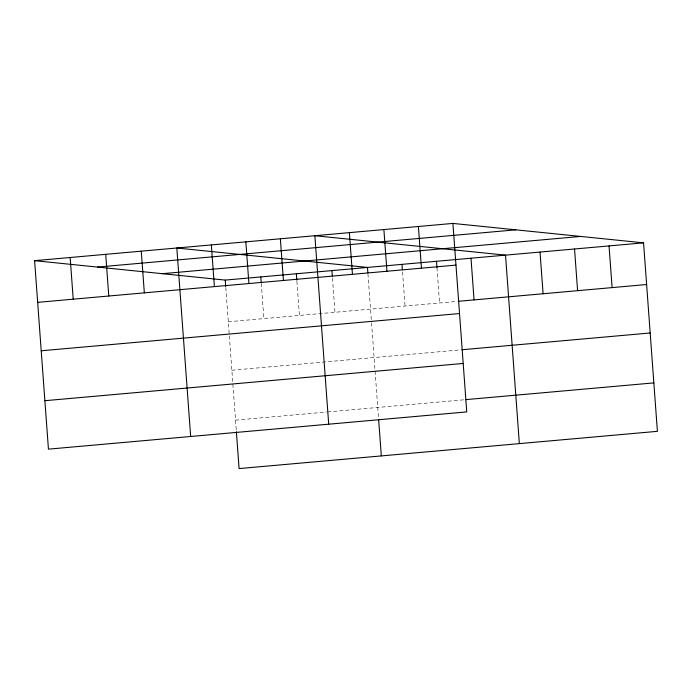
<?xml version="1.0" encoding="UTF-8"?>
<svg xmlns="http://www.w3.org/2000/svg" width="692" height="692" viewBox="0 0 692 692"><rect width="100%" height="100%" fill="white"/><g stroke="black" fill="none" stroke-linecap="round" stroke-linejoin="round"><path stroke-width="0.52" stroke-dasharray="3.46 2.59" d="M228.308 321.78L457.334 301.392M231.863 370.229L460.889 349.832M235.531 420.139L326.512 412.034M327.558 411.939L464.557 399.742M436.963 267.7L439.558 302.975M402.536 271.844L405.045 306.046M367.945 273.85L371.466 321.754M371.543 322.809L375.012 370.038M375.081 371.076L378.611 419.058M332.463 278.08L334.98 312.282M296.911 281.246L299.42 315.448M261.273 283.348L263.868 318.614M225.8 287.578L236.301 430.666"/><path stroke-width="1.04" d="M452.914 223.421L466.754 411.904L48.44 449.151L34.6 260.668L452.914 223.421L643.56 242.849L657.4 431.332L239.086 468.579L236.379 431.721M97.511 267.077L515.825 229.831M162.335 273.686L580.649 236.439M34.6 260.668L225.246 280.096L643.56 242.849M37.662 302.352L455.976 265.105M458.381 301.297L646.622 284.533M41.217 350.792L459.531 313.545M461.936 349.737L650.177 332.982M44.885 400.703L463.199 363.456M465.604 399.647L653.845 382.892M609.047 245.928L612.109 287.613M574.542 248.999L577.595 290.683M540.028 252.07L543.09 293.754M519.355 443.624L505.515 255.14L314.869 235.713L328.709 424.196M471.001 258.22L474.063 299.904M436.496 261.291L436.963 267.7M418.4 226.492L421.463 268.176M401.983 264.361L402.381 269.707M383.887 229.562L386.949 271.247M367.867 272.778L367.469 267.432L176.823 248.004L190.663 436.488M378.688 420.113L381.318 455.916M349.382 232.642L352.444 274.326M331.918 270.598L332.307 275.944M296.358 273.764L296.833 280.182M280.355 238.783L283.417 280.468M260.806 276.93L261.195 282.275M245.85 241.854L248.912 283.538M225.246 280.096L225.722 286.514M211.337 244.933L214.399 286.618M141.272 251.17L144.334 292.854M105.712 254.336L108.774 296.02M70.16 257.502L73.214 299.186"/></g></svg>
